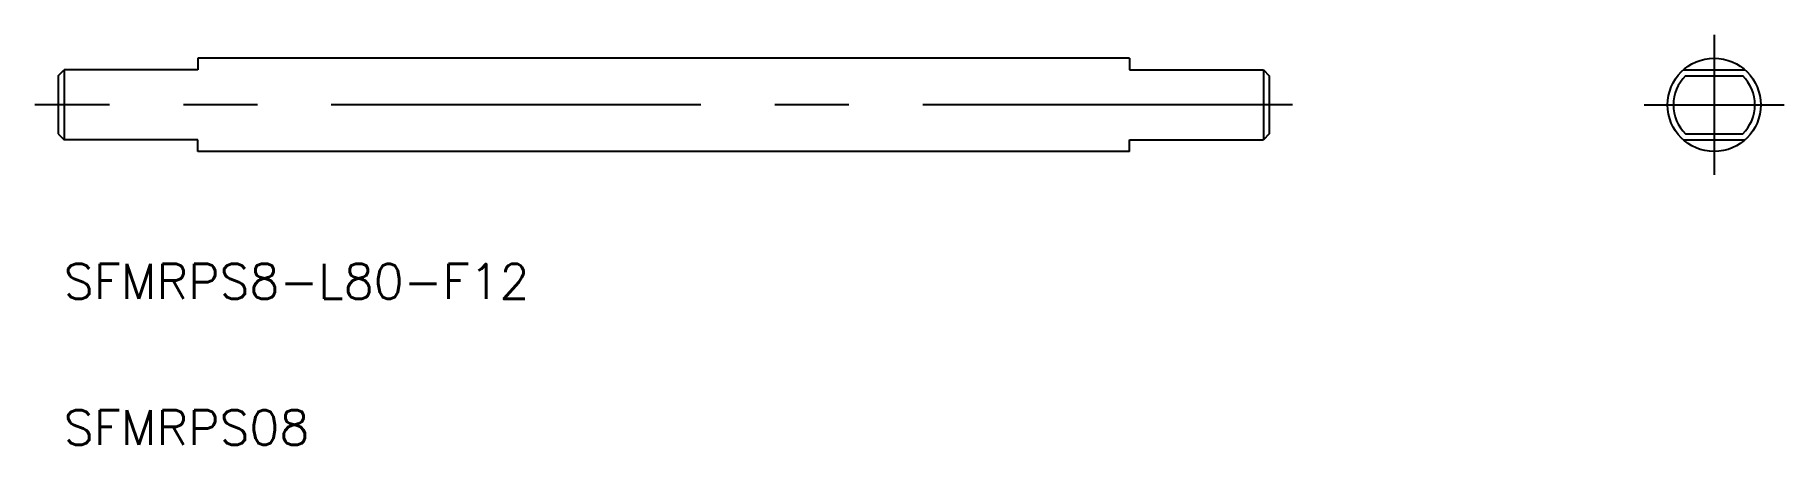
# Model space of a CAD drawing. Extents: x -144 to 6, y -29 to 6.
import ezdxf

# ---------------------------------------------------------------- set-up
doc = ezdxf.new("R2010")
doc.units = 0
doc.linetypes.add('CENTER', pattern=[50.8, 31.75, -6.35, 6.35, -6.35])
doc.layers.get('0').update_dxf_attribs({"linetype": 'CONTINUOUS'})
doc.layers.add('CENTER', color=1, linetype='CENTER')
doc.styles.get("Standard").update_dxf_attribs({"font": 'txt.shx', "height": 3, "bigfont": 'bigfont.shx'})

msp = doc.modelspace()

# ---------------------------------------------------------------- linework, layer by layer
at = {"color": 7, "linetype": 'CONTINUOUS'}
for p, q in [((-130.21, 4), (-130.21, 3)), ((-50.21, 4), (-130.21, 4)), ((-50.21, 4), (-50.21, 3)), ((-142.21, 2.5), (-141.71, 3)), ((-142.21, 2.5), (-142.21, -2.5)), ((-130.21, 3), (-141.71, 3)), ((-141.71, 3), (-141.71, -3)), ((-50.21, 3), (-38.71, 3)), ((-38.71, 3), (-38.21, 2.5)), ((-38.71, 3), (-38.71, -3)), ((-38.21, 2.5), (-38.21, -2.5)), ((-2.65, 3), (2.65, 3)), ((-2.45, 2.5), (2.45, 2.5)), ((-142.21, -2.5), (-141.71, -3)), ((-130.21, -3), (-141.71, -3)), ((-130.21, -4), (-130.21, -3)), ((-50.21, -3), (-38.71, -3)), ((-50.21, -4), (-50.21, -3)), ((-38.21, -2.5), (-38.71, -3)), ((-2.65, -3), (2.65, -3)), ((-2.45, -2.5), (2.45, -2.5)), ((-50.21, -4), (-130.21, -4))]:
    msp.add_line(p, q, dxfattribs=at)
msp.add_circle((0, 0), 4, dxfattribs=at)
for start, end in [(134.4153, 225.5847), (314.4153, 45.5847)]:
    msp.add_arc((0, 0), 3.5, start, end, dxfattribs=at)
at = {"layer": 'CENTER', "color": 1, "linetype": 'CENTER'}
for p, q in [((0, 6), (0, -6)), ((-36.21, 0), (-144.21, 0)), ((-6, 0), (6, 0))]:
    msp.add_line(p, q, dxfattribs=at)

# ---------------------------------------------------------------- texts
at = {"color": 7, "linetype": 'CONTINUOUS'}
for s, p in [('SFMRPS8-L80-F12', (-141.73, -16.66)), ('SFMRPS08', (-141.73, -29.2))]:
    msp.add_text(s, height=3, dxfattribs=at).set_placement(p)

doc.saveas('drawing.dxf')
